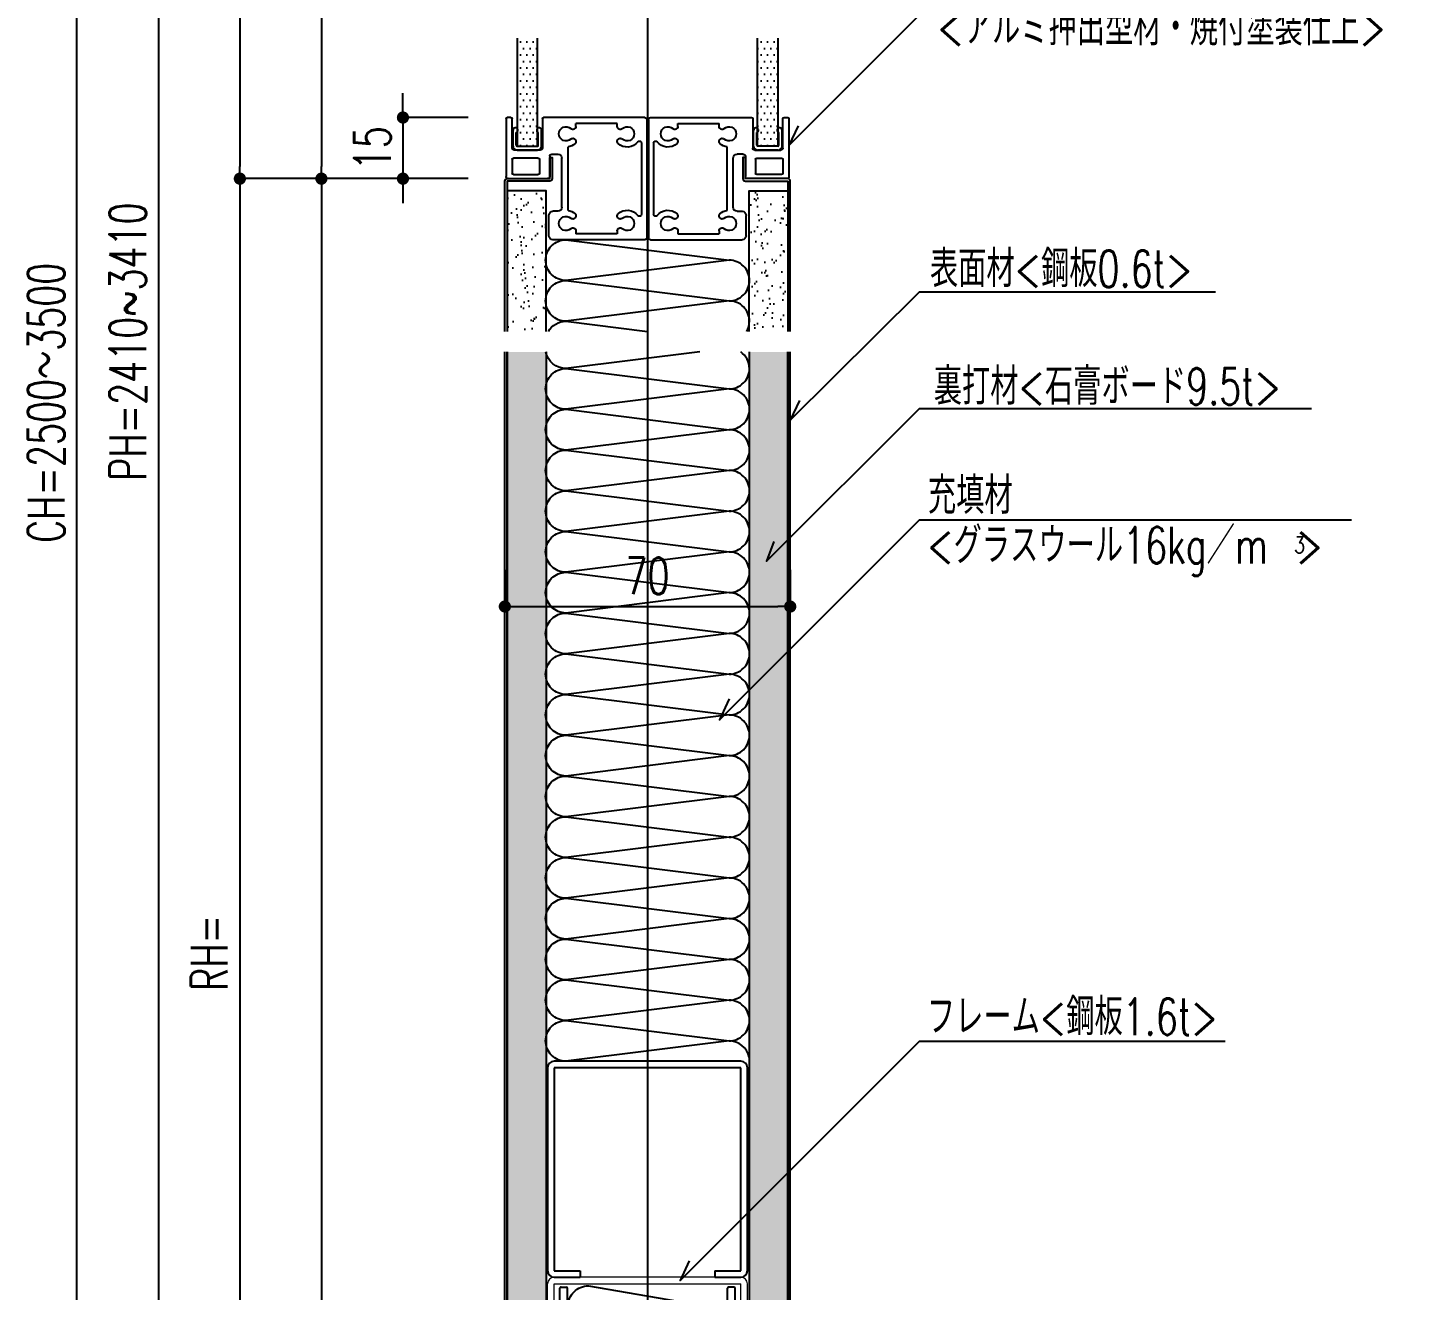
# Model space of a CAD drawing. Extents: x 21 to 47673, y 9 to 26406.
# Drawn here: x 16508.1 to 16850.3, y 19280.8 to 19590.6 of the extents above; entities that cross this region are included whole.
import ezdxf

# ---------------------------------------------------------------- set-up
doc = ezdxf.new("R2010")
doc.units = 0
doc.header["$LTSCALE"] = 10
doc.header["$PDMODE"] = 35
doc.header["$PDSIZE"] = 5
for name, color, linetype in [('_基準', 1, 'Continuous'), ('_文字', 3, 'Continuous'), ('_製品', 4, 'Continuous'), ('_製品寸法', 9, 'Continuous')]:
    doc.layers.add(name, color=color, linetype=linetype)
doc.styles.add('OKAMURA', font='simplex8.shx', dxfattribs={"width": 0.7, "bigfont": 'BIGFONT.shx'})
doc.dimstyles.new('OKAMURA-003', dxfattribs={"dimscale": 3, "dimtxt": 3, "dimasz": 1, "dimexe": 0, "dimexo": 3, "dimgap": 1, "dimtad": 1, "dimdec": 3, "dimdsep": 46, "dimtxsty": 'OKAMURA', "dimblk1": 'DOT', "dimblk2": 'DOT', "dimsah": 1, "dimcen": 0, "dimclrd": 9, "dimclre": 9, "dimclrt": 3, "dimadec": 0, "dimazin": 0, "dimtfac": 1, "dimtdec": 3, "dimtix": 1, "dimtmove": 2, "dimatfit": 3, "dimldrblk": 'NONE', "dimfxl": 0, "dimtolj": 1, "dimarcsym": 0})
pattern_1 = [(127.5, (-4866.6654, -2761.763), (-4.8941324, -0.160003), [0, -3.8608, 0, -4.318, 0, -4.1275]), (97.5, (-4866.6654, -2761.763), (-7.168251, 4.495233), [0, -2.0828, 0, -3.4798, 0, -1.3335]), (57.5, (-4866.6654, -2764.887), (-0.014372, 7.9099237), [0, -1.27, 0, -4.572, 0, -5.969]), (47.5, (-4866.6654, -2764.887), (-2.229293, 7.6355645), [0, -0.635, 0, -2.9972, 0, -3.429])]
pattern_2 = [(127.5, (-4866.6654, -2927.263), (-4.8941324, -0.160003), [0, -3.8608, 0, -4.318, 0, -4.1275]), (97.5, (-4866.6654, -2927.263), (-7.168251, 4.495233), [0, -2.0828, 0, -3.4798, 0, -1.3335]), (57.5, (-4866.6654, -2930.387), (-0.014372, 7.9099237), [0, -1.27, 0, -4.572, 0, -5.969]), (47.5, (-4866.6654, -2930.387), (-2.229293, 7.6355645), [0, -0.635, 0, -2.9972, 0, -3.429])]

# ---------------------------------------------------------------- blocks, each defined once
blk = doc.blocks.new('_DOT')
at = {"color": 0, "linetype": 'ByBlock'}
blk.add_line((-0.5, 0), (-1, 0), dxfattribs=at)
at = {"color": 0, "linetype": 'ByBlock', "const_width": 0.5}
blk.add_lwpolyline([(-0.25, 0, 1), (0.25, 0, 1)], format="xyb", close=True, dxfattribs=at)
blk = doc.blocks.new('*D1188')
at = {"layer": '_製品寸法', "color": 9, "lineweight": -2, "transparency": 16777216}
for p, q in [((-149, 650), (-140, 650)), ((-140, 2.98), (-140, 647)), ((-149, -0.02), (-140, -0.02))]:
    blk.add_line(p, q, dxfattribs=at)
at = {"layer": 'Defpoints', "color": 0, "transparency": 16777216}
for p in [(-140, 650), (-140, 650), (-140, -0.02)]:
    blk.add_point(p, dxfattribs=at)
at = {"layer": '_製品寸法', "color": 9, "lineweight": -2, "transparency": 16777216, "xscale": 3, "yscale": 3, "zscale": 3}
for p, rotation in [((-140, 650), 90), ((-140, -0.02), 270)]:
    blk.add_blockref('_DOT', p, dxfattribs=dict(at, rotation=rotation))
at = {"layer": '_製品寸法', "color": 3, "transparency": 16777216, "insert": (-147.5, 324.99), "char_height": 9, "attachment_point": 5, "rotation": 90, "style": 'OKAMURA'}
blk.add_mtext('\\A1;CH=2500～3500', dxfattribs=at)
blk = doc.blocks.new('_None')
blk = doc.blocks.new('*D1190')
at = {"layer": '_製品寸法', "color": 9, "lineweight": -2, "transparency": 16777216}
for p, q in [((-43.4, 620), (-120, 620)), ((-120, 617), (-120, 63)), ((-43.4, 60), (-120, 60))]:
    blk.add_line(p, q, dxfattribs=at)
at = {"layer": 'Defpoints', "color": 0, "transparency": 16777216}
for p in [(-34.4, 620), (-120, 60), (-34.4, 60)]:
    blk.add_point(p, dxfattribs=at)
at = {"layer": '_製品寸法', "color": 9, "lineweight": -2, "transparency": 16777216, "xscale": 3, "yscale": 3, "zscale": 3}
for p, rotation in [((-120, 620), 90), ((-120, 60), 270)]:
    blk.add_blockref('_DOT', p, dxfattribs=dict(at, rotation=rotation))
at = {"layer": '_製品寸法', "color": 3, "transparency": 16777216, "insert": (-127.5, 340), "char_height": 9, "attachment_point": 5, "rotation": 90, "style": 'OKAMURA'}
blk.add_mtext('\\A1;PH=2410~3410', dxfattribs=at)
blk = doc.blocks.new('*D1192')
at = {"layer": '_製品寸法', "color": 9, "lineweight": -2, "transparency": 16777216}
for p, q in [((-35, 284), (-35, 275)), ((35, 284), (35, 275)), ((-32, 275), (32, 275))]:
    blk.add_line(p, q, dxfattribs=at)
at = {"layer": 'Defpoints', "color": 0, "transparency": 16777216}
for p in [(-35, 275), (35, 275), (35, 275)]:
    blk.add_point(p, dxfattribs=at)
at = {"layer": '_製品寸法', "color": 9, "lineweight": -2, "transparency": 16777216, "xscale": 3, "yscale": 3, "zscale": 3, "rotation": 180}
blk.add_blockref('_DOT', (-35, 275), dxfattribs=at)
at = {"layer": '_製品寸法', "color": 9, "lineweight": -2, "transparency": 16777216, "xscale": 3, "yscale": 3, "zscale": 3}
blk.add_blockref('_DOT', (35, 275), dxfattribs=at)
at = {"layer": '_製品寸法', "color": 3, "transparency": 16777216, "insert": (0, 282.5), "char_height": 9, "attachment_point": 5, "style": 'OKAMURA'}
blk.add_mtext('\\A1;70', dxfattribs=at)
blk = doc.blocks.new('*D1193')
at = {"layer": '_製品寸法', "color": 9, "lineweight": -2, "transparency": 16777216}
for p, q in [((-44, 620), (-80, 620)), ((-80, 617), (-80, 383)), ((-44, 380), (-80, 380))]:
    blk.add_line(p, q, dxfattribs=at)
at = {"layer": 'Defpoints', "color": 0, "transparency": 16777216}
for p in [(-35, 620), (-80, 380), (-35, 380)]:
    blk.add_point(p, dxfattribs=at)
at = {"layer": '_製品寸法', "color": 9, "lineweight": -2, "transparency": 16777216, "xscale": 3, "yscale": 3, "zscale": 3}
for p, rotation in [((-80, 620), 90), ((-80, 380), 270)]:
    blk.add_blockref('_DOT', p, dxfattribs=dict(at, rotation=rotation))
blk = doc.blocks.new('*D1194')
at = {"layer": '_製品寸法', "color": 9, "lineweight": -2, "transparency": 16777216}
for p, q in [((-44, 380), (-80, 380)), ((-80, 377), (-80, 63)), ((-44, 60), (-80, 60))]:
    blk.add_line(p, q, dxfattribs=at)
at = {"layer": 'Defpoints', "color": 0, "transparency": 16777216}
for p in [(-35, 380), (-80, 60), (-35, 60)]:
    blk.add_point(p, dxfattribs=at)
at = {"layer": '_製品寸法', "color": 9, "lineweight": -2, "transparency": 16777216, "xscale": 3, "yscale": 3, "zscale": 3}
for p, rotation in [((-80, 380), 90), ((-80, 60), 270)]:
    blk.add_blockref('_DOT', p, dxfattribs=dict(at, rotation=rotation))
blk = doc.blocks.new('*D1196')
at = {"layer": '_製品寸法', "color": 9, "lineweight": -2, "transparency": 16777216}
for p, q in [((-60, 398), (-60, 401)), ((-44, 395), (-60, 395)), ((-60, 395), (-60, 380)), ((-44, 380), (-60, 380)), ((-60, 377), (-60, 374))]:
    blk.add_line(p, q, dxfattribs=at)
at = {"layer": 'Defpoints', "color": 0, "transparency": 16777216}
for p in [(-35, 395), (-60, 380), (-35, 380)]:
    blk.add_point(p, dxfattribs=at)
at = {"layer": '_製品寸法', "color": 9, "lineweight": -2, "transparency": 16777216, "xscale": 3, "yscale": 3, "zscale": 3}
for p, rotation in [((-60, 395), 270), ((-60, 380), 90)]:
    blk.add_blockref('_DOT', p, dxfattribs=dict(at, rotation=rotation))
at = {"layer": '_製品寸法', "color": 3, "transparency": 16777216, "insert": (-67.5, 387.5), "char_height": 9, "attachment_point": 5, "rotation": 90, "style": 'OKAMURA'}
blk.add_mtext('\\A1;15', dxfattribs=at)
blk = doc.blocks.new('*D1197')
at = {"layer": '_製品寸法', "color": 9, "lineweight": -2, "transparency": 16777216}
for p, q in [((-91, 620), (-100, 620)), ((-100, 617), (-100, 383)), ((-44, 380), (-100, 380))]:
    blk.add_line(p, q, dxfattribs=at)
at = {"layer": 'Defpoints', "color": 0, "transparency": 16777216}
for p in [(-100, 620), (-100, 380), (-35, 380)]:
    blk.add_point(p, dxfattribs=at)
at = {"layer": '_製品寸法', "color": 9, "lineweight": -2, "transparency": 16777216, "xscale": 3, "yscale": 3, "zscale": 3}
for p, rotation in [((-100, 620), 90), ((-100, 380), 270)]:
    blk.add_blockref('_DOT', p, dxfattribs=dict(at, rotation=rotation))
blk = doc.blocks.new('*D1198')
at = {"layer": '_製品寸法', "color": 9, "lineweight": -2, "transparency": 16777216}
for p, q in [((-44, 380), (-100, 380)), ((-100, 377), (-100, 3)), ((-109, 0), (-100, 0))]:
    blk.add_line(p, q, dxfattribs=at)
at = {"layer": 'Defpoints', "color": 0, "transparency": 16777216}
for p in [(-35, 380), (-100, 0), (-100, 0)]:
    blk.add_point(p, dxfattribs=at)
at = {"layer": '_製品寸法', "color": 9, "lineweight": -2, "transparency": 16777216, "xscale": 3, "yscale": 3, "zscale": 3}
for p, rotation in [((-100, 380), 90), ((-100, 0), 270)]:
    blk.add_blockref('_DOT', p, dxfattribs=dict(at, rotation=rotation))
at = {"layer": '_製品寸法', "color": 3, "transparency": 16777216, "insert": (-107.5, 190), "char_height": 9, "attachment_point": 5, "rotation": 90, "style": 'OKAMURA'}
blk.add_mtext('\\A1;RH=', dxfattribs=at)
blk = doc.blocks.new('A$C06EE46BC')
at = {"layer": '_製品'}
for p, q in [((10.5, 29), (10.5, 24)), ((34, 30), (11.5, 30)), ((27.26, 28.5), (17.14, 28.5)), ((17.14, 27.84), (17.14, 28.5)), ((27.26, 27.84), (27.26, 28.5)), ((34.5, 0.5), (34.5, 29.5)), ((34.9, 0.5), (34.9, 29.5)), ((35.4, 30), (57.9, 30)), ((42.14, 28.5), (52.26, 28.5)), ((42.14, 27.84), (42.14, 28.5)), ((52.26, 27.84), (52.26, 28.5)), ((58.9, 29), (58.9, 24)), ((12.7, 23), (11.5, 23)), ((13.7, 22), (13.7, 10)), ((15.2, 22.79), (15.2, 7.21)), ((33.2, 6.25), (33.2, 23.75)), ((36.2, 6.25), (36.2, 23.75)), ((54.2, 22.79), (54.2, 7.21)), ((55.7, 22), (55.7, 10)), ((56.7, 23), (57.9, 23)), ((0, 0.3), (0, 14.5)), ((0.5, 15), (10.2, 15)), ((1.5, 10.3), (1.5, 13.7)), ((1.8, 14), (7.9, 14)), ((8.2, 10.3), (8.2, 13.7)), ((10.7, 9.5), (10.7, 14.5)), ((58.7, 9.5), (58.7, 14.5)), ((68.9, 15), (59.2, 15)), ((61.2, 10.3), (61.2, 13.7)), ((67.6, 14), (61.5, 14)), ((67.9, 10.3), (67.9, 13.7)), ((69.4, 0.3), (69.4, 14.5)), ((1.5, 7.5), (1.5, 0.3)), ((7.9, 10), (1.8, 10)), ((8.4, 8), (2, 8)), ((8.9, 0.3), (8.9, 7.5)), ((11.2, 9), (12.7, 9)), ((58.2, 9), (56.7, 9)), ((60.5, 0.3), (60.5, 7.5)), ((61, 8), (67.4, 8)), ((61.5, 10), (67.6, 10)), ((67.9, 7.5), (67.9, 0.3)), ((17.14, 2.16), (17.14, 1.5)), ((27.26, 1.5), (17.14, 1.5)), ((27.26, 2.16), (27.26, 1.5)), ((42.14, 2.16), (42.14, 1.5)), ((42.14, 1.5), (52.26, 1.5)), ((52.26, 2.16), (52.26, 1.5)), ((1.2, 0), (0.3, 0)), ((34, 0), (9.2, 0)), ((35.4, 0), (60.2, 0)), ((68.2, 0), (69.1, 0))]:
    blk.add_line(p, q, dxfattribs=at)
for centre, radius, start, end in [((11.5, 29), 1, 90, 180), ((14.7, 26), 1.75, 47.4531, 180.0214), ((16.39, 27.84), 0.75, 227.4441, 360), ((28.01, 27.84), 0.75, 180, 312.5559), ((29.7, 26), 1.75, 359.9786, 132.5469), ((34, 29.5), 0.5, 0, 90), ((35.4, 29.5), 0.5, 90, 180), ((39.7, 26), 1.75, 47.4531, 180.0214), ((41.39, 27.84), 0.75, 227.4441, 360), ((53.01, 27.84), 0.75, 180, 312.5559), ((54.7, 26), 1.75, 359.9786, 132.5469), ((57.9, 29), 1, 360, 90), ((11.5, 24), 1, 180, 270), ((14.7, 26), 1.75, 179.9786, 312.5469), ((16.39, 24.16), 0.75, 308.786, 132.5559), ((28.01, 24.16), 0.75, 47.4441, 231.214), ((29.7, 26), 3.25, 226.583, 323.1301), ((29.7, 26), 1.75, 227.4531, 0.0214), ((32.7, 23.75), 0.5, 0, 143.1301), ((36.7, 23.75), 0.5, 36.8699, 180), ((39.7, 26), 3.25, 216.8699, 313.417), ((39.7, 26), 1.75, 179.9786, 312.5469), ((41.39, 24.16), 0.75, 308.786, 132.5559), ((53.01, 24.16), 0.75, 47.4441, 231.214), ((54.7, 26), 1.75, 227.4531, 0.0214), ((57.9, 24), 1, 270, 360), ((12.7, 22), 1, 0, 90), ((14.7, 26), 3.25, 278.8499, 313.417), ((54.7, 26), 3.25, 226.583, 261.1501), ((56.7, 22), 1, 90, 180), ((0.5, 14.5), 0.5, 90, 180), ((1.8, 13.7), 0.3, 90, 180), ((7.9, 13.7), 0.3, 360, 90), ((10.2, 14.5), 0.5, 360, 90), ((59.2, 14.5), 0.5, 90, 180), ((61.5, 13.7), 0.3, 90, 180), ((67.6, 13.7), 0.3, 360, 90), ((68.9, 14.5), 0.5, 360, 90), ((1.8, 10.3), 0.3, 180, 270), ((7.9, 10.3), 0.3, 270, 360), ((61.5, 10.3), 0.3, 180, 270), ((67.6, 10.3), 0.3, 270, 360), ((2, 7.5), 0.5, 90, 180), ((8.4, 7.5), 0.5, 360, 90), ((11.2, 9.5), 0.5, 180, 270), ((12.7, 10), 1, 270, 0), ((14.7, 4), 3.25, 46.583, 81.1501), ((29.7, 4), 3.25, 36.8699, 133.417), ((39.7, 4), 3.25, 46.583, 143.1301), ((54.7, 4), 3.25, 98.8499, 133.417), ((56.7, 10), 1, 180, 270), ((58.2, 9.5), 0.5, 270, 0), ((61, 7.5), 0.5, 90, 180), ((67.4, 7.5), 0.5, 0, 90), ((14.7, 4), 1.75, 47.4531, 180.0214), ((14.7, 4), 1.75, 179.9786, 312.5469), ((16.39, 5.84), 0.75, 227.4441, 51.214), ((28.01, 5.84), 0.75, 128.786, 312.5559), ((29.7, 4), 1.75, 359.9786, 132.5469), ((29.7, 4), 1.75, 227.4531, 0.0214), ((32.7, 6.25), 0.5, 216.8699, 0), ((36.7, 6.25), 0.5, 180, 323.1301), ((39.7, 4), 1.75, 47.4531, 180.0214), ((39.7, 4), 1.75, 179.9786, 312.5469), ((41.39, 5.84), 0.75, 227.4441, 51.214), ((53.01, 5.84), 0.75, 128.786, 312.5559), ((54.7, 4), 1.75, 359.9786, 132.5469), ((54.7, 4), 1.75, 227.4531, 0.0214), ((0.3, 0.3), 0.3, 180, 270), ((1.2, 0.3), 0.3, 270, 360), ((9.2, 0.3), 0.3, 180, 270), ((16.39, 2.16), 0.75, 0, 132.5559), ((28.01, 2.16), 0.75, 47.4441, 180), ((34, 0.5), 0.5, 270, 0), ((35.4, 0.5), 0.5, 180, 270), ((41.39, 2.16), 0.75, 360, 132.5559), ((53.01, 2.16), 0.75, 47.4441, 180), ((60.2, 0.3), 0.3, 270, 0), ((68.2, 0.3), 0.3, 180, 270), ((69.1, 0.3), 0.3, 270, 360)]:
    blk.add_arc(centre, radius, start, end, dxfattribs=at)
blk = doc.blocks.new('P15APG縦')
at = {"layer": '_製品'}
h = blk.add_hatch(dxfattribs=at)
h.set_pattern_fill('DOTS', color=256, angle=180, style=0)
h.set_pattern_definition([(180, (-4.1311, 2370.6822), (-0.79375, -1.5875), [0, -1.5875])])
edge = h.paths.add_edge_path()
edge.add_line((-32, 414.5), (-32, 388))
edge.add_line((-32, 388), (-27, 388))
edge.add_line((-27, 388), (-27, 414.5))
h = blk.add_hatch(dxfattribs=at)
h.set_pattern_fill('DOTS', color=256, angle=90, style=0)
h.set_pattern_definition([(1e-14, (4.1311, 2370.6822), (0.79375, -1.5875), [0, -1.5875])])
edge = h.paths.add_edge_path()
edge.add_line((32, 414.5), (32, 388))
edge.add_line((32, 388), (27, 388))
edge.add_line((27, 388), (27, 414.5))
h = blk.add_hatch(dxfattribs=at)
h.set_pattern_fill('AR-SAND', color=256, scale=0.1, angle=90, style=0)
h.set_pattern_definition(pattern_1)
edge = h.paths.add_edge_path()
edge.add_line((-24.9, 342.5), (-24.9, 377))
edge.add_line((-24.9, 377), (-34.4, 377))
edge.add_line((-34.4, 377), (-34.4, 342.5))
h = blk.add_hatch(dxfattribs=at)
h.set_pattern_fill('AR-SAND', color=256, scale=0.1, angle=90, style=0)
h.set_pattern_definition(pattern_1)
edge = h.paths.add_edge_path()
edge.add_line((24.9, 342.5), (24.9, 377))
edge.add_line((24.9, 377), (34.4, 377))
edge.add_line((34.4, 377), (34.4, 342.5))
h = blk.add_hatch(dxfattribs=at)
h.set_pattern_fill('AR-SAND', color=256, scale=0.1, angle=90, style=0)
h.set_pattern_definition(pattern_2)
edge = h.paths.add_edge_path()
edge.add_line((-24.9, 337.5), (-24.9, 72.5))
edge.add_line((-24.9, 72.5), (-34.4, 72.5))
edge.add_line((-34.4, 72.5), (-34.4, 337.5))
h = blk.add_hatch(dxfattribs=at)
h.set_pattern_fill('AR-SAND', color=256, scale=0.1, angle=90, style=0)
h.set_pattern_definition(pattern_2)
edge = h.paths.add_edge_path()
edge.add_line((24.9, 337.5), (24.9, 72.5))
edge.add_line((24.9, 72.5), (34.4, 72.5))
edge.add_line((34.4, 72.5), (34.4, 337.5))
for p, q in [((-33, 388), (-33, 391.9)), ((-32.2, 388.2), (-32.2, 391.33)), ((-26.8, 388.2), (-26.8, 391.33)), ((-26, 388), (-26, 391.9)), ((26, 388), (26, 391.9)), ((26.8, 388.2), (26.8, 391.33)), ((32.2, 388.2), (32.2, 391.33)), ((33, 388), (33, 391.9)), ((-32, 388), (-27, 388)), ((-32, 387), (-27, 387)), ((32, 388), (27, 388)), ((32, 387), (27, 387)), ((-24.5, 161.8), (-24.5, 112)), ((22.9, 163.4), (-22.9, 163.4)), ((22.9, 161.8), (-22.9, 161.8)), ((-22.9, 161.8), (-22.9, 112)), ((22.9, 112), (22.9, 161.8)), ((24.5, 112), (24.5, 161.8)), ((-22.9, 112), (-16.5, 112)), ((-22.9, 110.4), (-16.5, 110.4)), ((-16.5, 112), (-16.5, 110.4)), ((16.5, 112), (22.9, 112)), ((16.5, 112), (16.5, 110.4)), ((16.5, 110.4), (22.9, 110.4)), ((-21.5, 33.3), (-21.5, 107.7)), ((-21.2, 108), (-19.9, 108)), ((-19.6, 77.7), (-19.6, 107.7)), ((19.6, 77.7), (19.6, 107.7)), ((21.2, 108), (19.9, 108)), ((21.5, 33.3), (21.5, 107.7))]:
    blk.add_line(p, q, dxfattribs=at)
at = {"layer": '_製品', "lineweight": 15}
for p, q in [((-21.2, 163.4), (21.2, 163.4)), ((22.9, 110.4), (-22.9, 110.4)), ((-24.5, 60), (-24.5, 108.8)), ((-22.9, 60), (-22.9, 108.8)), ((-22.9, 108.8), (22.9, 108.8)), ((22.9, 60), (22.9, 108.8)), ((24.5, 60), (24.5, 108.8))]:
    blk.add_line(p, q, dxfattribs=at)
at = {"layer": '_製品'}
for points in [[(-32, 414.5), (-32, 388), (-27, 388), (-27, 414.5)], [(32, 414.5), (32, 388), (27, 388), (27, 414.5)], [(-24.9, 342.5), (-24.9, 377), (-34.4, 377), (-34.4, 342.5)], [(24.9, 342.5), (24.9, 377), (34.4, 377), (34.4, 342.5)], [(-24.9, 337.5), (-24.9, 72.5), (-34.4, 72.5), (-34.4, 337.5)], [(24.9, 337.5), (24.9, 72.5), (34.4, 72.5), (34.4, 337.5)]]:
    blk.add_lwpolyline(points, dxfattribs=at)
for points in [[(-35, 342.5), (-35, 379.4, -0.414214), (-34.4, 380), (-24, 380), (-24, 385.2), (-23.4, 385.2), (-23.4, 380, -0.414214), (-24, 379.4), (-34.4, 379.4), (-34.4, 342.5)], [(35, 342.5), (35, 379.4, 0.414214), (34.4, 380), (24, 380), (24, 385.2), (23.4, 385.2), (23.4, 380, 0.414214), (24, 379.4), (34.4, 379.4), (34.4, 342.5)], [(-34.4, 337.5), (-34.4, 60.6), (-27, 60.6), (-27, 70), (-26.4, 70), (-26.4, 60.6, -0.414214), (-27, 60), (-34.4, 60, -0.414214), (-35, 60.6), (-35, 337.5)], [(34.4, 337.5), (34.4, 60.6), (27, 60.6), (27, 70), (26.4, 70), (26.4, 60.6, 0.414214), (27, 60), (34.4, 60, 0.414214), (35, 60.6), (35, 337.5)]]:
    blk.add_lwpolyline(points, format="xyb", dxfattribs=at)
at = {"layer": '_製品', "ltscale": 0.5}
for points in [[(20, 350), (20, 350, 0.414214), (25, 355), (25, 355, 0.414214), (20, 360), (20, 360), (-20, 355), (-20, 355, -0.414214), (-25, 360), (-25, 360, -0.414214), (-20, 365), (-20, 365), (20, 360)], [(24.33, 342.5, 0.131624), (25, 345), (25, 345, 0.414214), (20, 350), (20, 350), (-20, 345), (-20, 345, -0.414214), (-25, 350), (-25, 350, -0.414214), (-20, 355), (-20, 355), (20, 350)], [(-24.33, 342.5, -0.267919), (-20, 345), (-20, 345), (0, 342.5)], [(12.8, 337.5), (-20, 333.4), (-20, 333.4, -0.362148), (-24.92, 337.5)], [(20, 328.4), (20, 328.4, 0.414214), (25, 333.4), (25, 333.4, 0.245097), (22.86, 337.5, 0.245097)], [(20, 318.4), (20, 318.4, 0.414214), (25, 323.4), (25, 323.4, 0.414214), (20, 328.4), (20, 328.4), (-20, 323.4), (-20, 323.4, -0.414214), (-25, 328.4), (-25, 328.4, -0.414214), (-20, 333.4), (-20, 333.4), (20, 328.4)], [(20, 308.4), (20, 308.4, 0.414214), (25, 313.4), (25, 313.4, 0.414214), (20, 318.4), (20, 318.4), (-20, 313.4), (-20, 313.4, -0.414214), (-25, 318.4), (-25, 318.4, -0.414214), (-20, 323.4), (-20, 323.4), (20, 318.4)], [(20, 298.4), (20, 298.4, 0.414214), (25, 303.4), (25, 303.4, 0.414214), (20, 308.4), (20, 308.4), (-20, 303.4), (-20, 303.4, -0.414214), (-25, 308.4), (-25, 308.4, -0.414214), (-20, 313.4), (-20, 313.4), (20, 308.4)], [(20, 288.4), (20, 288.4, 0.414214), (25, 293.4), (25, 293.4, 0.414214), (20, 298.4), (20, 298.4), (-20, 293.4), (-20, 293.4, -0.414214), (-25, 298.4), (-25, 298.4, -0.414214), (-20, 303.4), (-20, 303.4), (20, 298.4)], [(20, 278.4), (20, 278.4, 0.414214), (25, 283.4), (25, 283.4, 0.414214), (20, 288.4), (20, 288.4), (-20, 283.4), (-20, 283.4, -0.414214), (-25, 288.4), (-25, 288.4, -0.414214), (-20, 293.4), (-20, 293.4), (20, 288.4)], [(20, 268.4), (20, 268.4, 0.414214), (25, 273.4), (25, 273.4, 0.414214), (20, 278.4), (20, 278.4), (-20, 273.4), (-20, 273.4, -0.414214), (-25, 278.4), (-25, 278.4, -0.414214), (-20, 283.4), (-20, 283.4), (20, 278.4)], [(20, 258.4), (20, 258.4, 0.414214), (25, 263.4), (25, 263.4, 0.414214), (20, 268.4), (20, 268.4), (-20, 263.4), (-20, 263.4, -0.414214), (-25, 268.4), (-25, 268.4, -0.414214), (-20, 273.4), (-20, 273.4), (20, 268.4)], [(20, 248.4), (20, 248.4, 0.414214), (25, 253.4), (25, 253.4, 0.414214), (20, 258.4), (20, 258.4), (-20, 253.4), (-20, 253.4, -0.414214), (-25, 258.4), (-25, 258.4, -0.414214), (-20, 263.4), (-20, 263.4), (20, 258.4)], [(20, 238.4), (20, 238.4, 0.414214), (25, 243.4), (25, 243.4, 0.414214), (20, 248.4), (20, 248.4), (-20, 243.4), (-20, 243.4, -0.414214), (-25, 248.4), (-25, 248.4, -0.414214), (-20, 253.4), (-20, 253.4), (20, 248.4)], [(20, 228.4), (20, 228.4, 0.414214), (25, 233.4), (25, 233.4, 0.414214), (20, 238.4), (20, 238.4), (-20, 233.4), (-20, 233.4, -0.414214), (-25, 238.4), (-25, 238.4, -0.414214), (-20, 243.4), (-20, 243.4), (20, 238.4)], [(20, 218.4), (20, 218.4, 0.414214), (25, 223.4), (25, 223.4, 0.414214), (20, 228.4), (20, 228.4), (-20, 223.4), (-20, 223.4, -0.414214), (-25, 228.4), (-25, 228.4, -0.414214), (-20, 233.4), (-20, 233.4), (20, 228.4)], [(20, 208.4), (20, 208.4, 0.414214), (25, 213.4), (25, 213.4, 0.414214), (20, 218.4), (20, 218.4), (-20, 213.4), (-20, 213.4, -0.414214), (-25, 218.4), (-25, 218.4, -0.414214), (-20, 223.4), (-20, 223.4), (20, 218.4)], [(20, 198.4), (20, 198.4, 0.414214), (25, 203.4), (25, 203.4, 0.414214), (20, 208.4), (20, 208.4), (-20, 203.4), (-20, 203.4, -0.414214), (-25, 208.4), (-25, 208.4, -0.414214), (-20, 213.4), (-20, 213.4), (20, 208.4)], [(20, 188.4), (20, 188.4, 0.414214), (25, 193.4), (25, 193.4, 0.414214), (20, 198.4), (20, 198.4), (-20, 193.4), (-20, 193.4, -0.414214), (-25, 198.4), (-25, 198.4, -0.414214), (-20, 203.4), (-20, 203.4), (20, 198.4)], [(20, 178.4), (20, 178.4, 0.414214), (25, 183.4), (25, 183.4, 0.414214), (20, 188.4), (20, 188.4), (-20, 183.4), (-20, 183.4, -0.414214), (-25, 188.4), (-25, 188.4, -0.414214), (-20, 193.4), (-20, 193.4), (20, 188.4)], [(20, 168.4), (20, 168.4, 0.414214), (25, 173.4), (25, 173.4, 0.414214), (20, 178.4), (20, 178.4), (-20, 173.4), (-20, 173.4, -0.414214), (-25, 178.4), (-25, 178.4, -0.414214), (-20, 183.4), (-20, 183.4), (20, 178.4)], [(24.9, 164.4, 0.356483), (20, 168.4), (20, 168.4), (-20, 163.4), (-20, 163.4, -0.414214), (-25, 168.4), (-25, 168.4, -0.414214), (-20, 173.4), (-20, 173.4), (20, 168.4)]]:
    blk.add_lwpolyline(points, format="xyb", dxfattribs=at)
at = {"layer": '_製品', "color": 6, "linetype": 'ByBlock', "ltscale": 0.5}
blk.add_lwpolyline([(14.5, 93.28), (14.5, 93.28, 0.414214), (19.5, 98.28), (19.5, 98.28, 0.414214), (14.5, 103.28), (14.5, 103.28), (-14.5, 98.28), (-14.5, 98.28, -0.414214), (-19.5, 103.28), (-19.5, 103.28, -0.414214), (-14.5, 108.28), (-14.5, 108.28), (14.5, 103.28)], format="xyb", dxfattribs=at)
at = {"layer": '_製品'}
for centre, radius, start, end in [((-32.4, 391.9), 0.6, 289.4712, 180), ((-26.6, 391.9), 0.6, 0, 250.5288), ((26.6, 391.9), 0.6, 289.4712, 180), ((32.4, 391.9), 0.6, 0, 250.5288), ((-32, 388), 1, 180, 270), ((-32, 388.2), 0.2, 180, 270), ((-27, 388.2), 0.2, 270, 0), ((-27, 388), 1, 270, 0), ((27, 388), 1, 180, 270), ((27, 388.2), 0.2, 180, 270), ((32, 388.2), 0.2, 270, 0), ((32, 388), 1, 270, 0), ((-22.9, 161.8), 1.6, 90, 180), ((22.9, 161.8), 1.6, 0, 90), ((-22.9, 112), 1.6, 180, 270), ((22.9, 112), 1.6, 270, 0), ((-21.2, 107.7), 0.3, 89.9999, 180), ((-19.9, 107.7), 0.3, 360, 89.9999), ((19.9, 107.7), 0.3, 90, 180), ((21.2, 107.7), 0.3, 360, 90)]:
    blk.add_arc(centre, radius, start, end, dxfattribs=at)
at = {"layer": '_製品', "lineweight": 15}
for centre, start, end in [((-22.9, 108.8), 90, 180), ((22.9, 108.8), 0, 90)]:
    blk.add_arc(centre, 1.6, start, end, dxfattribs=at)
at = {"layer": '_製品', "xscale": -1, "rotation": 180}
blk.add_blockref('A$C06EE46BC', (-34.7, 395), dxfattribs=at)
blk = doc.blocks.new('*U1187')
at = {"layer": '_基準'}
blk.add_line((0, 1347), (0, -40), dxfattribs=at)
at = {"layer": '_文字', "color": 9}
for points in [[(36.9498, 392.9618), (34.7003, 388.1378), (69.4452, 422.8827), (190.2543, 422.8827)], [(37.2487, 325.5283), (35, 320.706), (66.7451, 352.2121), (139.311, 352.2121)], [(30.9572, 290.9226), (29.2074, 286.1002), (66.7451, 323.5556), (162.8448, 323.5556)], [(20.0308, 252.3349), (17.6277, 247.1813), (66.7444, 296.298), (172.6974, 296.298)], [(10.2361, 114.4352), (7.9867, 109.6112), (66.7451, 168.3695), (141.737, 168.3695)]]:
    blk.add_lwpolyline(points, dxfattribs=at)
at = {"layer": '_製品'}
blk.add_blockref('P15APG縦', (0, 0), dxfattribs=at)
at = {"layer": '_文字', "style": 'OKAMURA'}
for s, height, width, p in [('<アルミ押出型材・焼付塗装仕上> ', 9, 0.7, (71.0971, 412.6912)), ('表面材<鋼板0.6t>', 9, 0.7, (69.2759, 353.3838)), ('裏打材<石膏ボード9.5t> ', 9, 0.7, (70.2163, 324.5302)), ('充填材', 9, 0.7, (68.7829, 297.7307)), ('<グラスウール16kg／m\u3000> ', 9, 0.7, (68.5906, 285.5235)), ('3', 4, 0.8, (158.5753, 288.1133)), ('フレーム<鋼板1.6t> ', 9, 0.7, (68.5327, 169.8274))]:
    blk.add_text(s, height=height, dxfattribs=dict(at, width=width)).set_placement(p)
at = {"layer": '_製品寸法'}
for base, p1, p2, text, picture, middle in [((-140, 650), (-140, -0.0179), (-140, 650), 'CH=2500～3500', '*D1188', (-147.5, 324.991)), ((-120, 60), (-34.3999, 620), (-34.3999, 60), 'PH=2410~3410', '*D1190', (-127.5, 340)), ((-100, 380), (-100, 620), (-35, 380), ' ', '*D1197', (-100, 500)), ((-80, 380), (-35, 620), (-35, 380), ' ', '*D1193', (-80, 500)), ((-100, 0), (-35, 380), (-100, 0), 'RH=', '*D1198', (-107.5, 190)), ((-80, 60), (-35, 380), (-35, 60), ' ', '*D1194', (-80, 220))]:
    dim = blk.add_linear_dim(base=base, p1=p1, p2=p2, angle=90, text=text, dimstyle='OKAMURA-003', dxfattribs=at)
    dim.commit()
    dim.dimension.update_dxf_attribs({"geometry": picture, "text_midpoint": middle})
dim = blk.add_linear_dim(base=(-60, 380), p1=(-35, 395), p2=(-35, 380), angle=90, dimstyle='OKAMURA-003', dxfattribs=at)
dim.commit()
dim.dimension.update_dxf_attribs({"geometry": '*D1196', "text_midpoint": (-67.5, 387.5)})
dim = blk.add_linear_dim(base=(35, 275), p1=(-35, 275), p2=(35, 275), dimstyle='OKAMURA-003', dxfattribs=at)
dim.commit()
dim.dimension.update_dxf_attribs({"geometry": '*D1192', "text_midpoint": (0, 282.5)})

msp = doc.modelspace()

# ---------------------------------------------------------------- block references
msp.add_blockref('*U1187', (16660.0929, 19173.5703))

doc.saveas('drawing.dxf')
